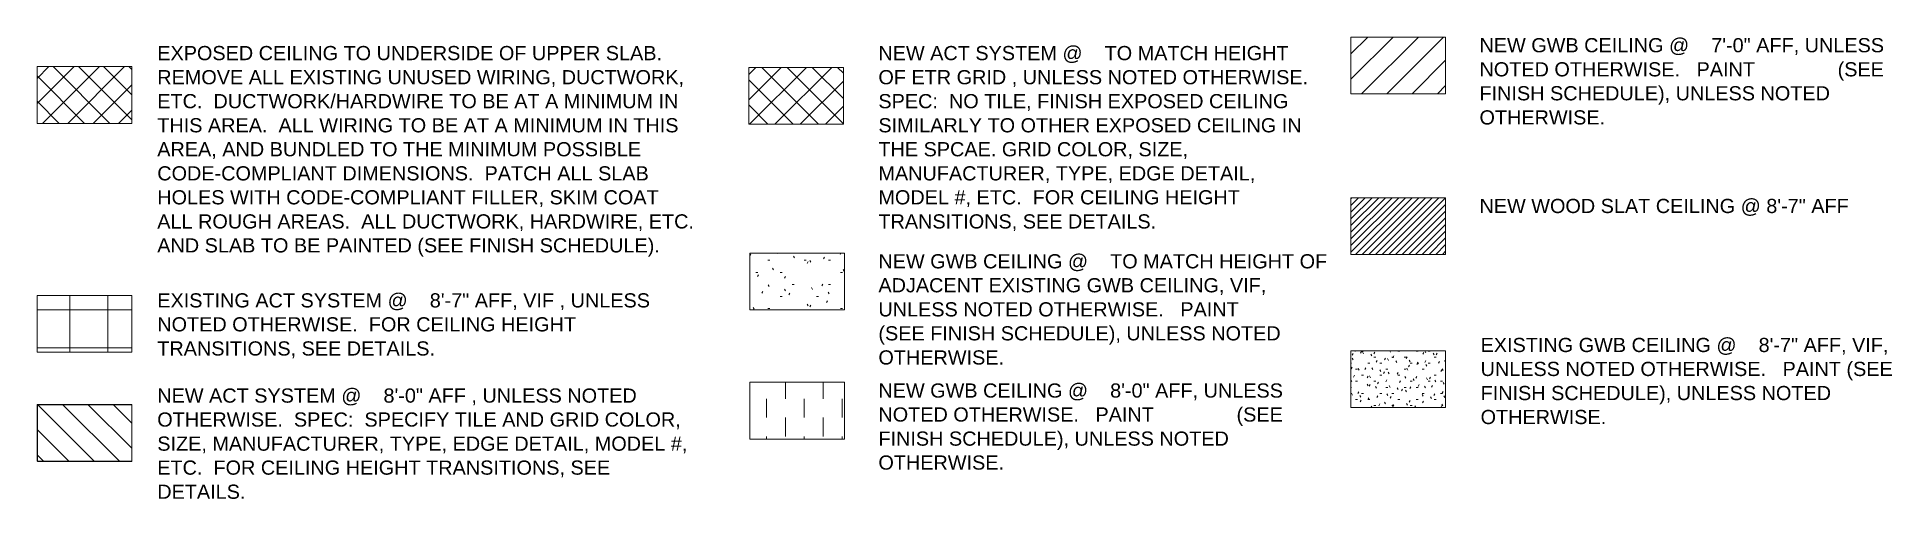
# Model space of a CAD drawing. Header units: inches. Extents: x 1626 to 2801, y -244 to 49.
import ezdxf

# ---------------------------------------------------------------- set-up
doc = ezdxf.new("R2010")
doc.units = ezdxf.units.IN
doc.header["$MEASUREMENT"] = 0
for name, color, linetype, lineweight in [('A-DETL', 90, 'Continuous', 20), ('A-DETL-GENF', 92, 'Continuous', 9), ('A-DETL-THIN', 151, 'Continuous', 9), ('G-ANNO-TEXT', 231, 'Continuous', 9)]:
    doc.layers.add(name, color=color, linetype=linetype, lineweight=lineweight)
doc.styles.add('Swis721 Lt BT', font='swissl.ttf', dxfattribs={"height": 9})
pattern_1 = [(45, (0, 0), (-8.012227, 8.012227), []), (135, (0, 0), (-8.012227, -8.012227), [])]

msp = doc.modelspace()

# ---------------------------------------------------------------- hatches: boundary and pattern name
at = {"layer": 'A-DETL-GENF'}
h = msp.add_hatch(dxfattribs=at)
h.set_pattern_fill('FP2_42', style=0, pattern_type=2)
h.set_pattern_definition([(45, (0, 0), (-8.012227, 8.012227), [])])
h.paths.add_polyline_path([(2518.5, 13.5), (2518.5, 49.5), (2458.5, 49.5), (2458.5, 13.5)], flags=0)
h = msp.add_hatch(dxfattribs=at)
h.set_pattern_fill('FP2_40', style=0, pattern_type=2)
h.set_pattern_definition(pattern_1)
h.paths.add_polyline_path([(1685.7, -5.3), (1685.7, 30.7), (1625.7, 30.7), (1625.7, -5.3)], flags=0)
h = msp.add_hatch(dxfattribs=at)
h.set_pattern_fill('FP2_40', style=0, pattern_type=2)
h.set_pattern_definition(pattern_1)
h.paths.add_polyline_path([(2136.8, -5.8), (2136.8, 30.2), (2076.8, 30.2), (2076.8, -5.8), (2077.5, -5.8)], flags=0)
h = msp.add_hatch(dxfattribs=at)
h.set_pattern_fill('FP2_43', color=135, style=0, pattern_type=2)
h.set_pattern_definition([(45, (0, 0), (-2.1213203, 2.1213203), [])])
h.paths.add_polyline_path([(2458.5, -88.5), (2518.5, -88.5), (2518.5, -52.5), (2458.5, -52.5)], flags=0)
h = msp.add_hatch(dxfattribs=at)
h.set_pattern_fill('FP2_35', style=0, pattern_type=2)
h.set_pattern_definition([(0, (0, 0), (30.72, 7.68), [1.267, -21.773, 1.267, -21.773, -122.88]), (0, (0, 0), (30.72, 7.68), [-46.08, 1.267, -44.813, 1.267, -21.773, -53.76]), (0, (0, 0), (30.72, 7.68), [-115.2, 1.267, -14.093, 1.267, -37.133]), (120, (11.52, 3.84), (-22.011075, 22.7643), [1.267, -21.773, 1.267, -21.773, -122.88]), (120, (11.52, 3.84), (-22.011075, 22.7643), [-46.08, 1.267, -44.813, 1.267, -21.773, -53.76]), (120, (11.52, 3.84), (-22.011075, 22.7643), [-115.2, 1.267, -14.093, 1.267, -37.133]), (240, (15.36, 19.2), (-8.708925, -30.4443), [1.267, -21.773, 1.267, -21.773, -122.88]), (240, (15.36, 19.2), (-8.708925, -30.4443), [-46.08, 1.267, -44.813, 1.267, -21.773, -53.76]), (240, (15.36, 19.2), (-8.708925, -30.4443), [-115.2, 1.267, -14.093, 1.267, -37.133])])
h.paths.add_polyline_path([(2137.5, -123.6), (2137.5, -87.6), (2077.5, -87.6), (2077.5, -123.6)], flags=0)
h = msp.add_hatch(dxfattribs=at)
h.set_pattern_fill('FP2_37', style=0, pattern_type=2)
h.set_pattern_definition([(0, (326.485, -171.705), (0, 24), []), (90, (326.485, -171.705), (-24, 1e-15), [])])
h.paths.add_polyline_path([(1685.7, -150.5), (1685.7, -114.5), (1625.7, -114.5), (1625.7, -150.5)], flags=0)
h = msp.add_hatch(dxfattribs=at)
h.set_pattern_fill('FP2_36', style=0, pattern_type=2)
h.set_pattern_definition([(0, (0, 0), (15.36, 3.84), [1.267, -10.253, 1.267, -10.253, -61.44]), (0, (0, 0), (15.36, 3.84), [-23.04, 1.267, -21.773, 1.267, -10.253, -26.88]), (0, (0, 0), (15.36, 3.84), [-57.6, 1.267, -6.413, 1.267, -17.933]), (120, (5.76, 1.92), (-11.0055376, 11.38215), [1.267, -10.253, 1.267, -10.253, -61.44]), (120, (5.76, 1.92), (-11.0055376, 11.38215), [-23.04, 1.267, -21.773, 1.267, -10.253, -26.88]), (120, (5.76, 1.92), (-11.0055376, 11.38215), [-57.6, 1.267, -6.413, 1.267, -17.933]), (240, (7.68, 9.6), (-4.3544624, -15.22215), [1.267, -10.253, 1.267, -10.253, -61.44]), (240, (7.68, 9.6), (-4.3544624, -15.22215), [-23.04, 1.267, -21.773, 1.267, -10.253, -26.88]), (240, (7.68, 9.6), (-4.3544624, -15.22215), [-57.6, 1.267, -6.413, 1.267, -17.933])])
h.paths.add_polyline_path([(2518.5, -185.6), (2518.5, -149.6), (2458.5, -149.6), (2458.5, -185.6)], flags=0)
h = msp.add_hatch(dxfattribs=at)
h.set_pattern_fill('FP2_41', style=0, pattern_type=2)
h.set_pattern_definition([(90, (0, 0), (-12, 12), [12, -12])])
h.paths.add_polyline_path([(2137.5, -205.6), (2137.5, -169.6), (2077.5, -169.6), (2077.5, -205.6)], flags=0)
h = msp.add_hatch(dxfattribs=at)
h.set_pattern_fill('FP2_38', style=0, pattern_type=2)
h.set_pattern_definition([(0, (326.485, -240.923), (0, 24), []), (90, (326.485, -240.923), (-24, 1e-15), [])])
h.paths.add_polyline_path([(1626, -219.7), (1626, -183.9), (1685.7, -183.9), (1685.7, -183.7), (1625.7, -183.7), (1625.7, -219.7)], flags=0)
h = msp.add_hatch(dxfattribs=at)
h.set_pattern_fill('FP2_39', style=0, pattern_type=2)
h.set_pattern_definition([(135, (0, 0), (-8.01223, -8.01223), [])])
h.paths.add_polyline_path([(1685.7, -219.9), (1685.7, -183.9), (1626, -183.9), (1626, -219.9)], flags=0)

# ---------------------------------------------------------------- linework, layer by layer
at = {"layer": 'A-DETL'}
for p, q in [((2518.5, 49.5), (2458.5, 49.5)), ((2458.5, 49.5), (2458.5, 13.5)), ((2518.5, 13.5), (2518.5, 49.5)), ((2458.5, 13.5), (2518.5, 13.5)), ((2518.5, -52.5), (2458.5, -52.5)), ((2458.5, -52.5), (2458.5, -88.5)), ((2518.5, -88.5), (2518.5, -52.5)), ((2458.5, -88.5), (2518.5, -88.5)), ((2137.5, -169.6), (2077.5, -169.6)), ((2077.5, -169.6), (2077.5, -205.6)), ((2137.5, -205.6), (2137.5, -169.6)), ((2077.5, -205.6), (2137.5, -205.6))]:
    msp.add_line(p, q, dxfattribs=at)
at = {"layer": 'A-DETL-THIN'}
for p, q in [((2518.5, 49.5), (2458.5, 49.5)), ((2458.5, 49.5), (2458.5, 13.5)), ((2518.5, 13.5), (2518.5, 49.5)), ((1685.7, 30.7), (1625.7, 30.7)), ((1625.7, 30.7), (1625.7, -5.3)), ((1685.7, -5.3), (1685.7, 30.7)), ((2136.8, 30.2), (2076.8, 30.2)), ((2076.8, 30.2), (2076.8, -5.8)), ((2136.8, 30.2), (2076.8, 30.2)), ((2076.8, 30.2), (2076.8, -5.8)), ((2136.8, -5.8), (2136.8, 30.2)), ((2136.8, -5.8), (2136.8, 30.2)), ((2458.5, 13.5), (2518.5, 13.5)), ((1625.7, -5.3), (1685.7, -5.3)), ((2076.8, -5.8), (2136.8, -5.8)), ((2076.8, -5.8), (2136.8, -5.8)), ((2137.5, -87.6), (2077.5, -87.6)), ((2077.5, -87.6), (2077.5, -123.6)), ((2137.5, -123.6), (2137.5, -87.6)), ((1685.7, -114.5), (1625.7, -114.5)), ((1625.7, -114.5), (1625.7, -150.5)), ((1685.7, -150.5), (1685.7, -114.5)), ((2077.5, -123.6), (2137.5, -123.6)), ((1625.7, -150.5), (1685.7, -150.5)), ((2518.5, -149.6), (2458.5, -149.6)), ((2458.5, -149.6), (2458.5, -185.6)), ((2518.5, -185.6), (2518.5, -149.6)), ((2137.5, -169.6), (2077.5, -169.6)), ((2077.5, -169.6), (2077.5, -205.6)), ((2137.5, -205.6), (2137.5, -169.6)), ((1685.7, -183.7), (1625.7, -183.7)), ((1625.7, -183.7), (1625.7, -219.7)), ((1685.7, -183.9), (1626, -183.9)), ((1626, -183.9), (1626, -219.9)), ((1685.7, -183.9), (1685.7, -183.7)), ((1685.7, -219.7), (1685.7, -183.9)), ((1685.7, -219.9), (1685.7, -183.9)), ((2458.5, -185.6), (2518.5, -185.6)), ((2077.5, -205.6), (2137.5, -205.6)), ((1625.7, -219.7), (1626, -219.7)), ((1626, -219.7), (1685.7, -219.7)), ((1626, -219.9), (1685.7, -219.9))]:
    msp.add_line(p, q, dxfattribs=at)

# ---------------------------------------------------------------- texts
at = {"layer": 'G-ANNO-TEXT', "color": 7, "char_height": 9, "attachment_point": 1, "style": 'Swis721 Lt BT'}
for s, insert, width in [('NEW GWB CEILING @    7\'-0" AFF, UNLESS ', (2540, 48.8), 301.485), ('EXPOSED CEILING TO UNDERSIDE OF UPPER SLAB.  ', (1701.9, 43.8), 377.538), ('NEW ACT SYSTEM @    TO MATCH HEIGHT ', (2159, 43.8), 303.909), ('REMOVE ALL EXISTING UNUSED WIRING, DUCTWORK, ', (1701.9, 28.5), 388.749), ('OF ETR GRID , UNLESS NOTED OTHERWISE.  ', (2159, 28.5), 322.089), ('NOTED OTHERWISE.   PAINT               (SEE ', (2540, 33.5), 300.879), ('ETC.  DUCTWORK/HARDWIRE TO BE AT A MINIMUM IN ', (1701.9, 13.3), 386.628), ('SPEC:  NO TILE, FINISH EXPOSED CEILING ', (2159, 13.3), 303.909), ('FINISH SCHEDULE), UNLESS NOTED ', (2540, 18.3), 262.398), ('OTHERWISE.', (2540, 3), 90.294), ('THIS AREA.  ALL WIRING TO BE AT A MINIMUM IN THIS ', (1701.9, -2), 384.507), ('SIMILARLY TO OTHER EXPOSED CEILING IN ', (2159, -2), 311.484), ('AREA, AND BUNDLED TO THE MINIMUM POSSIBLE ', (1701.9, -17.2), 361.479), ('THE SPCAE. GRID COLOR, SIZE, ', (2159, -17.2), 230.28), ('CODE-COMPLIANT DIMENSIONS.  PATCH ALL SLAB ', (1701.9, -32.5), 366.327), ('MANUFACTURER, TYPE, EDGE DETAIL, ', (2159, -32.5), 277.548), ('HOLES WITH CODE-COMPLIANT FILLER, SKIM COAT ', (1701.9, -47.7), 372.084), ('MODEL #, ETC.  FOR CEILING HEIGHT ', (2159, -47.7), 274.215), ('NEW WOOD SLAT CEILING @ 8\'-7" AFF', (2540, -53.2), 270.276), ('ALL ROUGH AREAS.  ALL DUCTWORK, HARDWIRE, ETC. ', (1701.9, -63), 396.021), ('TRANSITIONS, SEE DETAILS.', (2159, -63), 199.677), ('AND SLAB TO BE PAINTED (SEE FINISH SCHEDULE).', (1701.9, -78.2), 368.145), ('NEW GWB CEILING @    TO MATCH HEIGHT OF ', (2159, -88.3), 335.421), ('ADJACENT EXISTING GWB CEILING, VIF, ', (2159, -103.5), 285.729), ('EXISTING ACT SYSTEM @    8\'-7" AFF, VIF , UNLESS ', (1701.9, -113.1), 360.873), ('NOTED OTHERWISE.  FOR CEILING HEIGHT ', (1701.9, -128.3), 309.969), ('UNLESS NOTED OTHERWISE.   PAINT               ', (2159, -118.8), 326.028), ('(SEE FINISH SCHEDULE), UNLESS NOTED ', (2159, -134), 299.667), ('EXISTING GWB CEILING @    8\'-7" AFF, VIF, ', (2540.7, -141.4), 300.879), ('TRANSITIONS, SEE DETAILS.', (1701.9, -143.6), 199.677), ('OTHERWISE.', (2159, -149.3), 90.294), ('UNLESS NOTED OTHERWISE.   PAINT (SEE ', (2540.7, -156.6), 303.909), ('NEW ACT SYSTEM @    8\'-0" AFF , UNLESS NOTED ', (1701.9, -173.5), 354.51), ('NEW GWB CEILING @    8\'-0" AFF, UNLESS ', (2159, -170.3), 301.485), ('FINISH SCHEDULE), UNLESS NOTED ', (2540.7, -171.9), 262.398), ('NOTED OTHERWISE.   PAINT               (SEE ', (2159, -185.5), 300.879), ('OTHERWISE.', (2540.7, -187.1), 90.294), ('OTHERWISE.  SPEC:  SPECIFY TILE AND GRID COLOR, ', (1701.9, -188.7), 385.113), ('SIZE, MANUFACTURER, TYPE, EDGE DETAIL, MODEL #, ', (1701.9, -204), 393.9), ('FINISH SCHEDULE), UNLESS NOTED ', (2159, -200.8), 262.398), ('ETC.  FOR CEILING HEIGHT TRANSITIONS, SEE ', (1701.9, -219.2), 332.997), ('OTHERWISE.', (2159, -216), 90.294), ('DETAILS.', (1701.9, -234.5), 63.327)]:
    msp.add_mtext(s, dxfattribs=dict(at, insert=insert, width=width))

doc.saveas('drawing.dxf')
